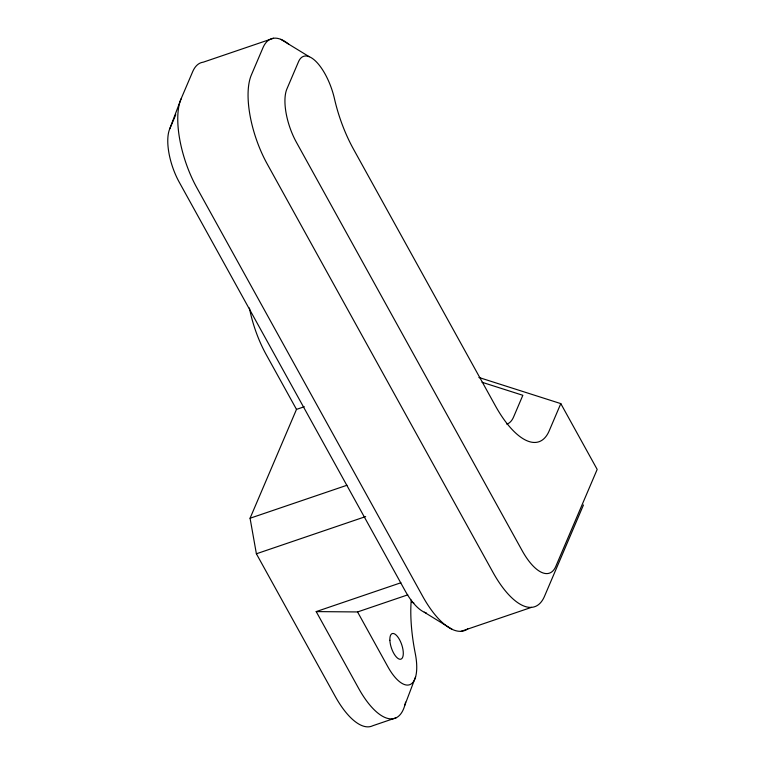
<?xml version="1.0" encoding="UTF-8"?>
<svg xmlns="http://www.w3.org/2000/svg" width="765" height="765" viewBox="0 0 765 765"><rect width="100%" height="100%" fill="white"/><g stroke="black" fill="none" stroke-linecap="round" stroke-linejoin="round"><path stroke-width="1.15" d="M426.344 612.995A50.739 20.32 71.2 0 1 405.01 590.57L179.22 182.156A40.526 16.228 71.2 0 1 169.744 128.845L181.047 98.934L192.656 71.719A67.148 26.89 71.2 0 1 203.241 62.185L273.535 38.25M404.857 705.129L415.605 676.834M169.744 128.845L175.778 114.693M396.146 717.771L372.708 725.756A67.54 27.043 71.2 0 1 335.204 696.341L256.39 553.784L250.069 518.24L296.495 409.39L304.307 406.731M560.802 403.614L549.194 430.829A81.042 32.455 71.2 0 1 495.414 405.852L353.44 149.051A81.042 32.455 71.2 0 1 334.515 98.934A40.134 16.075 71.2 0 0 316.5 62.003A40.134 16.075 71.2 0 0 298.513 61.745L286.904 88.95A40.526 16.228 71.2 0 0 296.39 142.261L522.17 550.676A50.739 20.32 71.2 0 0 555.839 566.32L597.178 469.414L560.802 403.614L478.909 377.47M583.466 504.957L544.537 596.222A77.753 31.136 71.2 0 1 492.937 572.268L267.148 163.844A67.54 27.043 71.2 0 1 251.35 74.999L262.95 47.784A67.148 26.89 71.2 0 1 288.893 44.351M250.069 518.24L346.956 485.259M256.39 553.784L365.67 516.576M405.574 702.146A67.54 27.043 71.2 0 1 358.632 688.366L316.194 611.598L400.898 582.758M316.194 611.598L357.561 611.943L407.774 594.854M461.209 631.288L531.512 607.353M482.046 382.271L522.839 395.295L513.64 416.877A54.028 21.64 71.2 0 1 506.812 424.154M280.841 39.35L309.203 56.696M424.298 612.21L452.201 629.365M296.495 409.39L266.182 354.558A67.54 27.043 71.2 0 1 249.409 308.018M357.561 611.943L387.874 666.774A40.526 16.228 71.2 0 0 410.375 684.426A40.526 16.228 71.2 0 0 415.28 653.52A124.265 49.763 71.2 0 1 411.226 600.104M413.875 603.03A67.54 27.043 71.2 0 1 411.704 601.979M467.769 628.897A77.753 31.136 71.2 0 1 422.634 596.203L196.854 187.779A67.54 27.043 71.2 0 1 181.047 98.934M389.873 640.276A13.512 5.412 71.2 0 0 400.372 659.267A13.512 5.412 71.2 0 0 399.483 639.569A13.512 5.412 71.2 0 0 389.873 640.276"/></g></svg>
